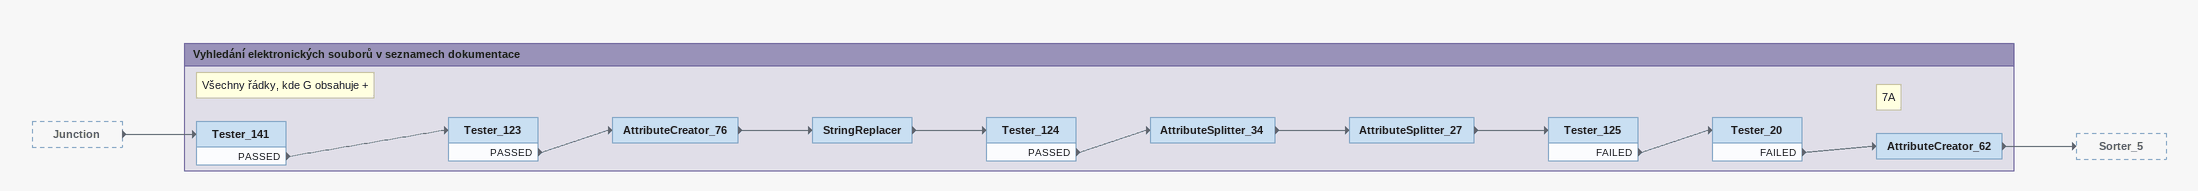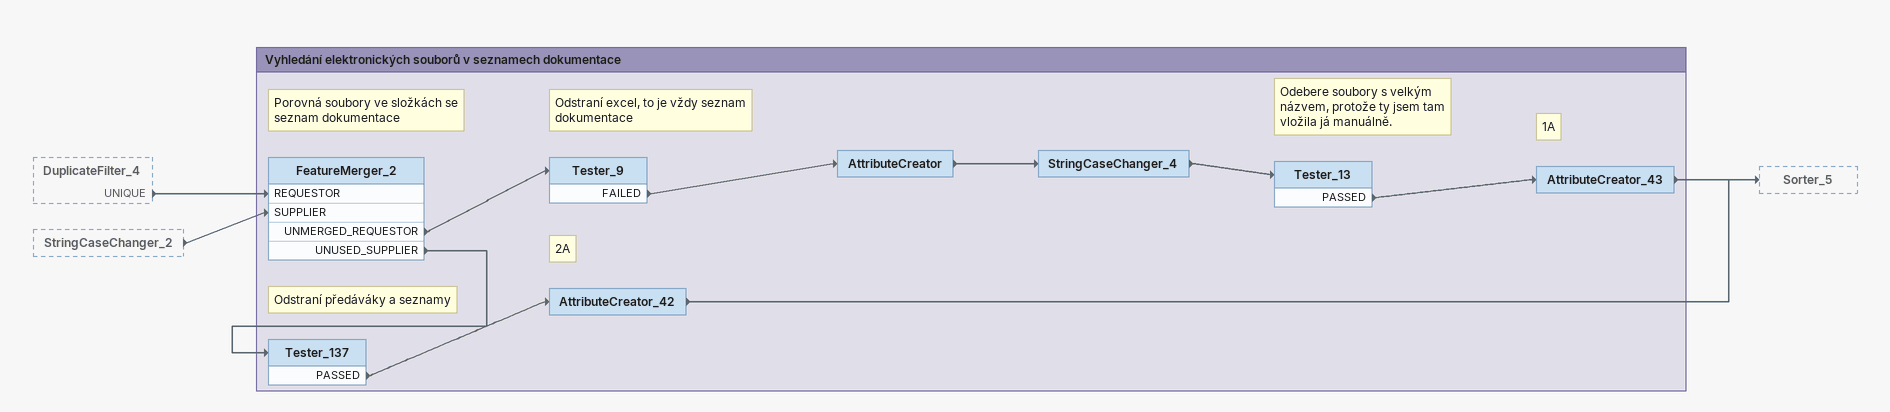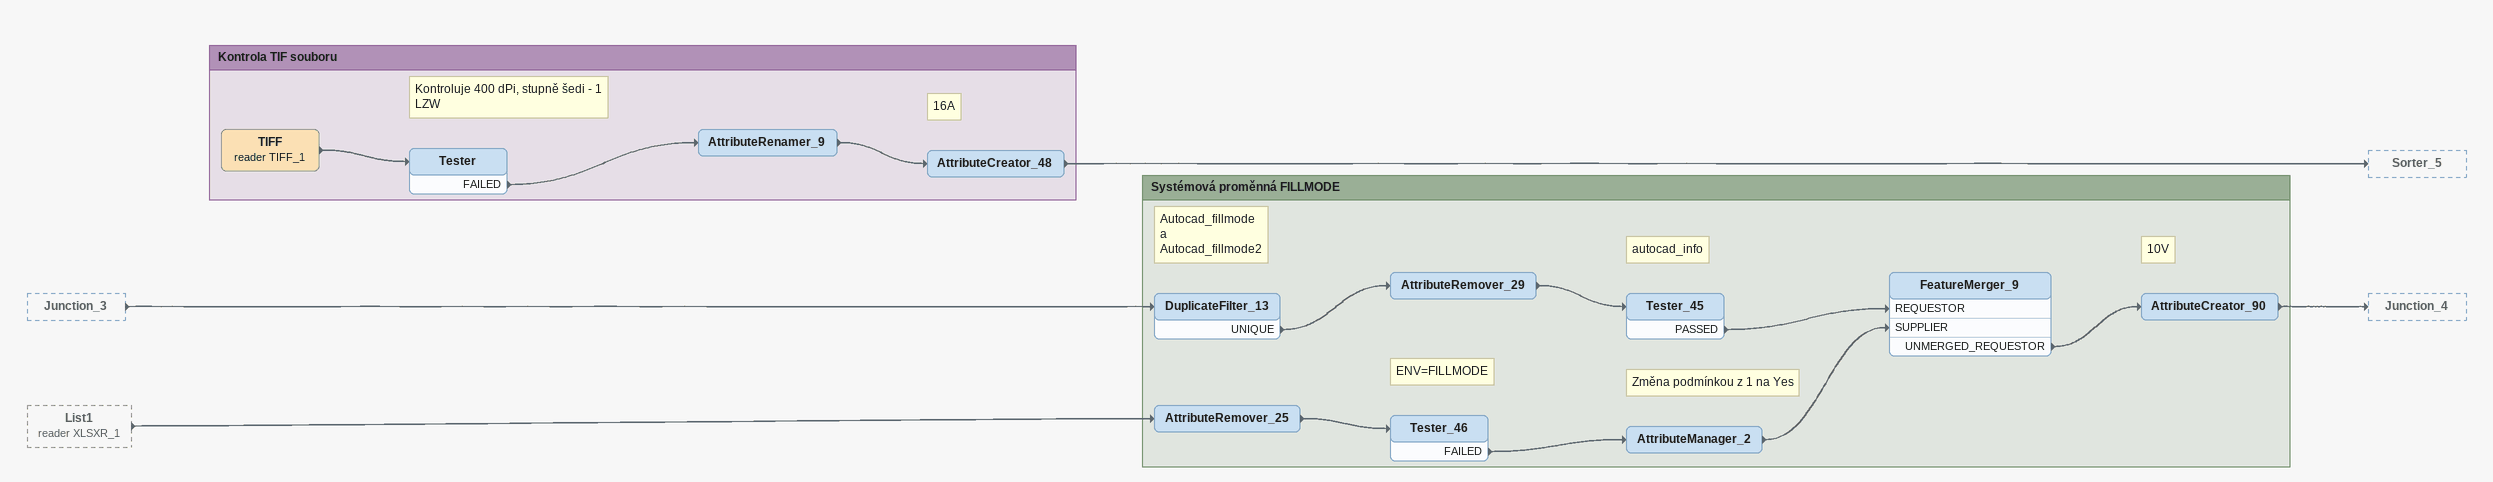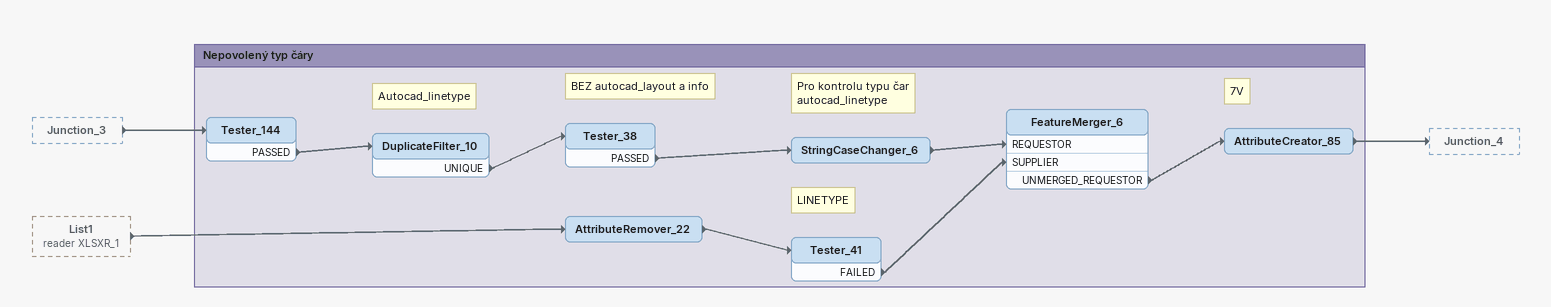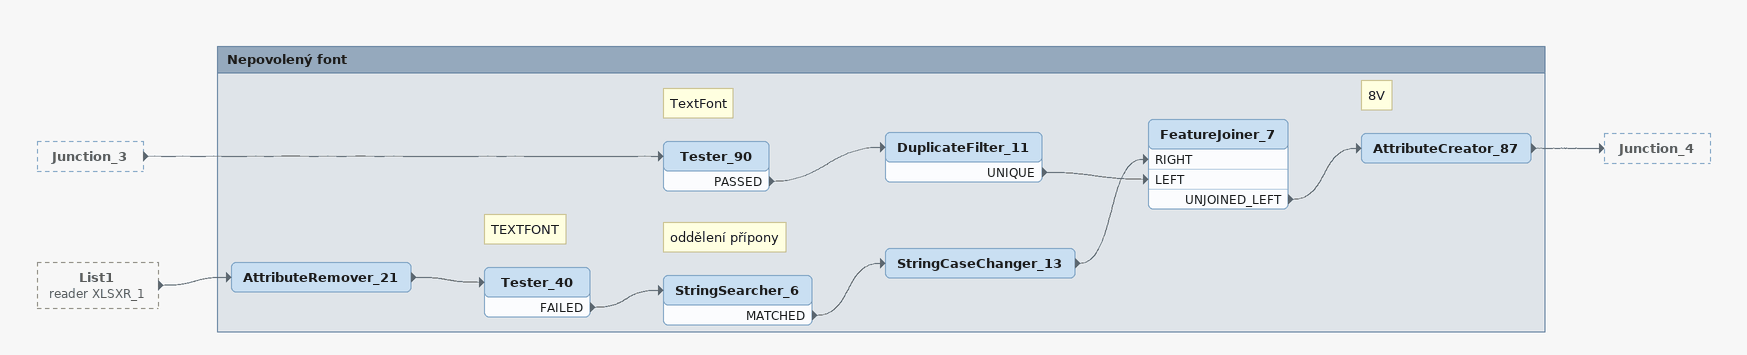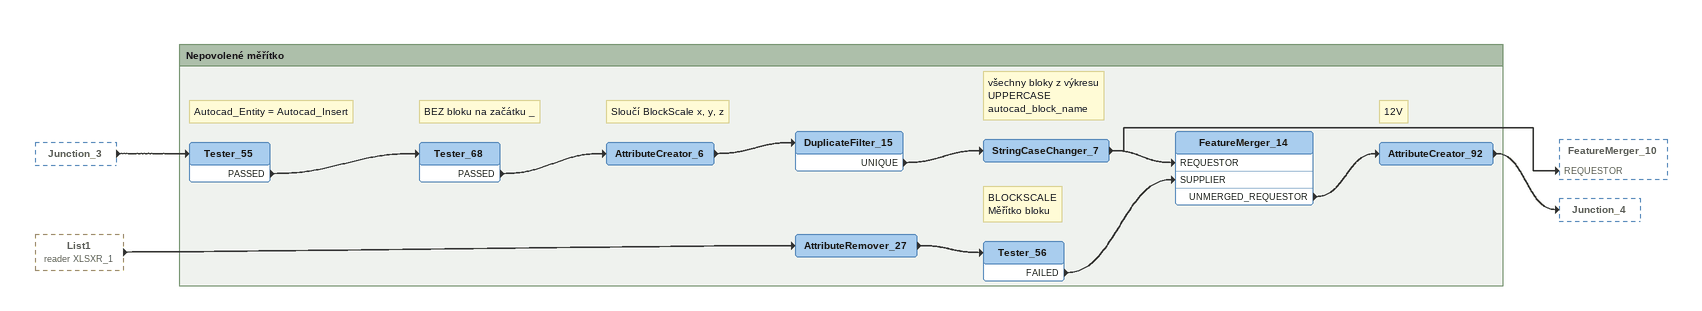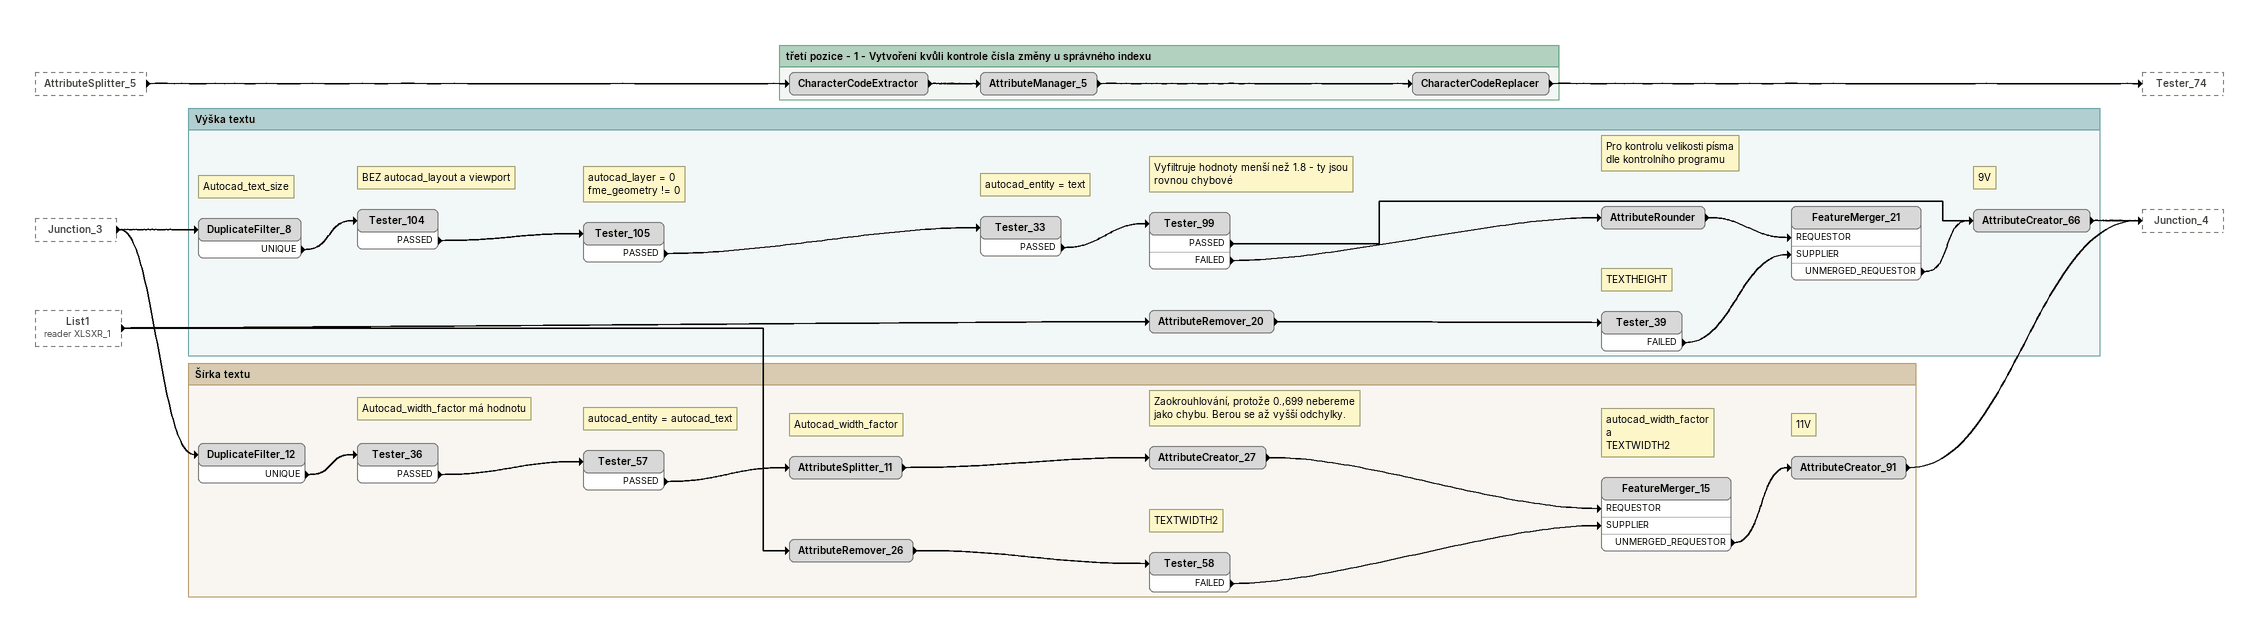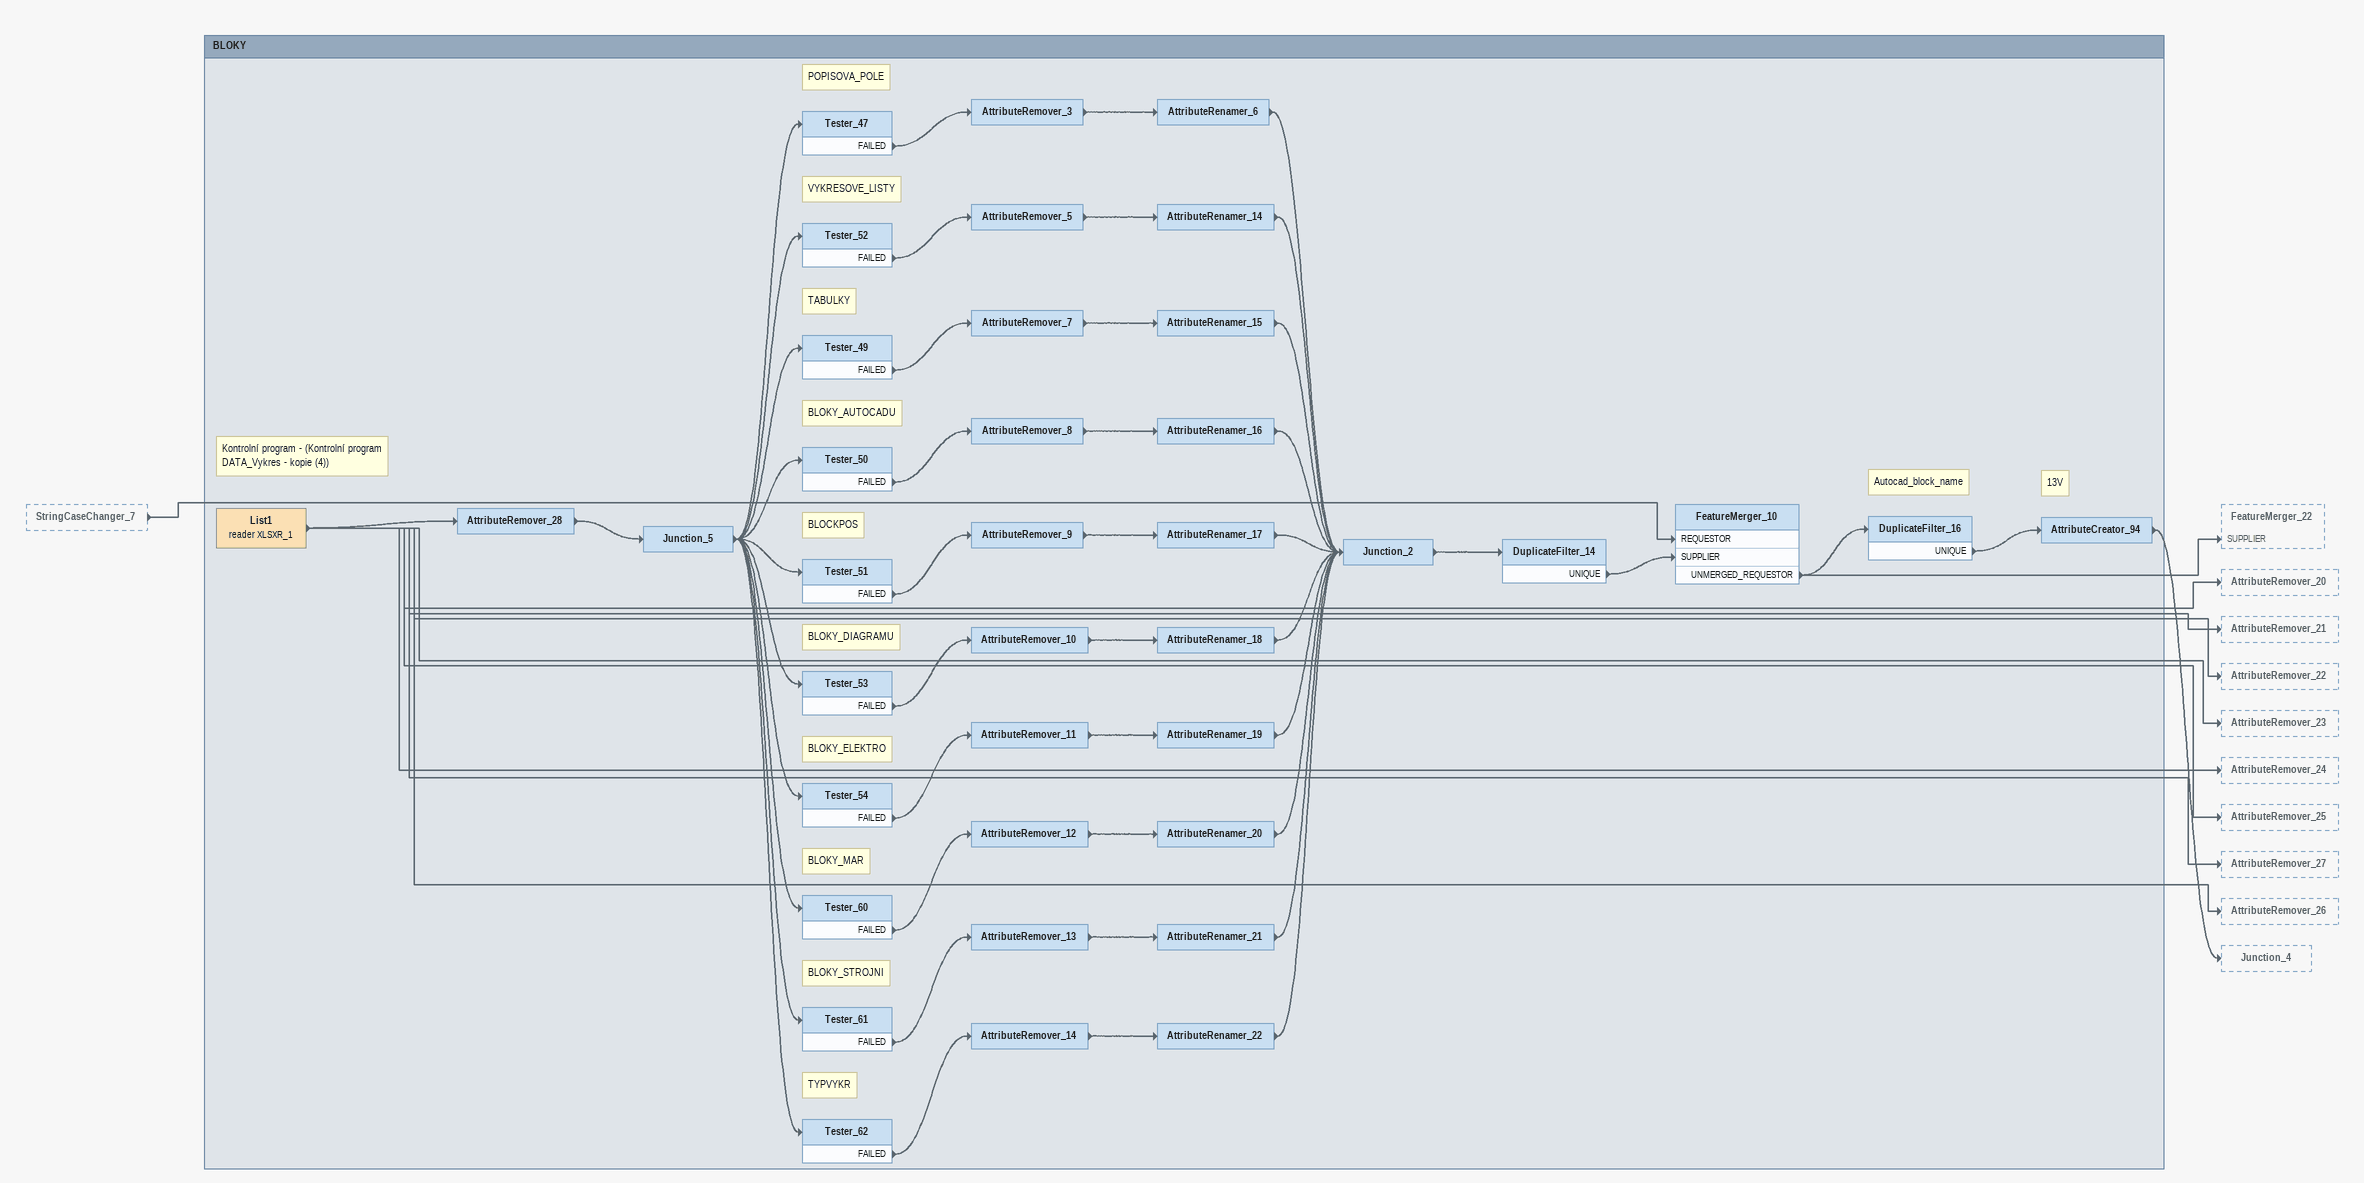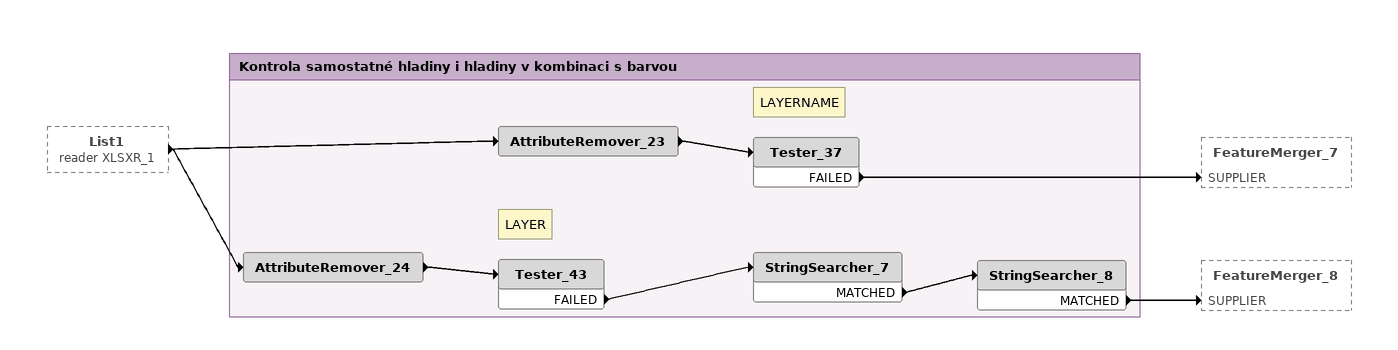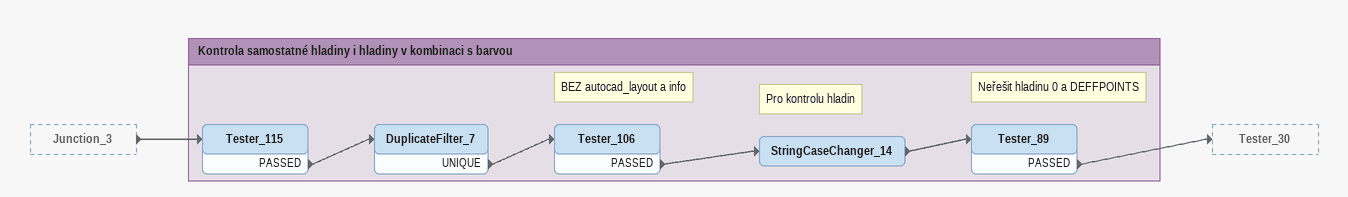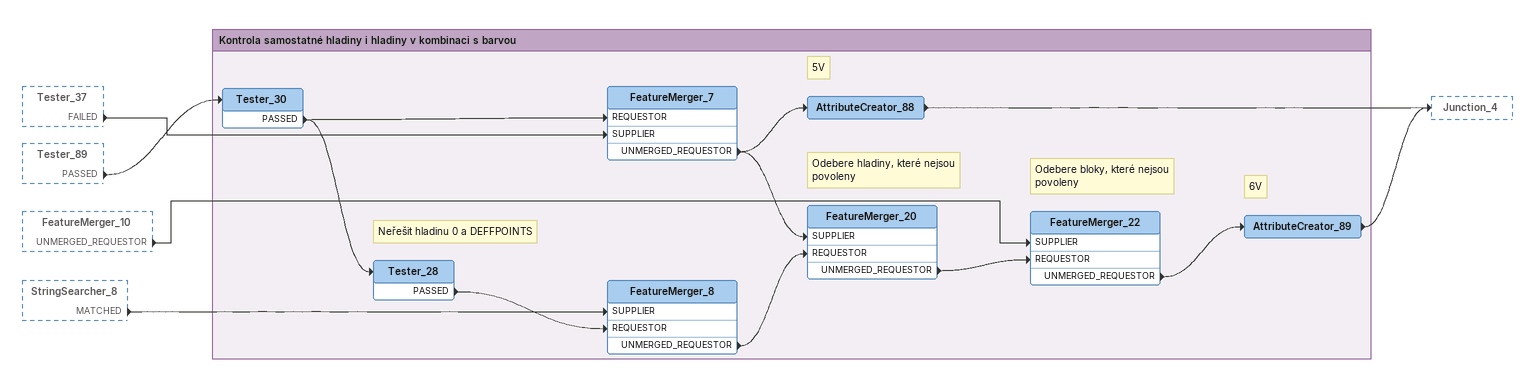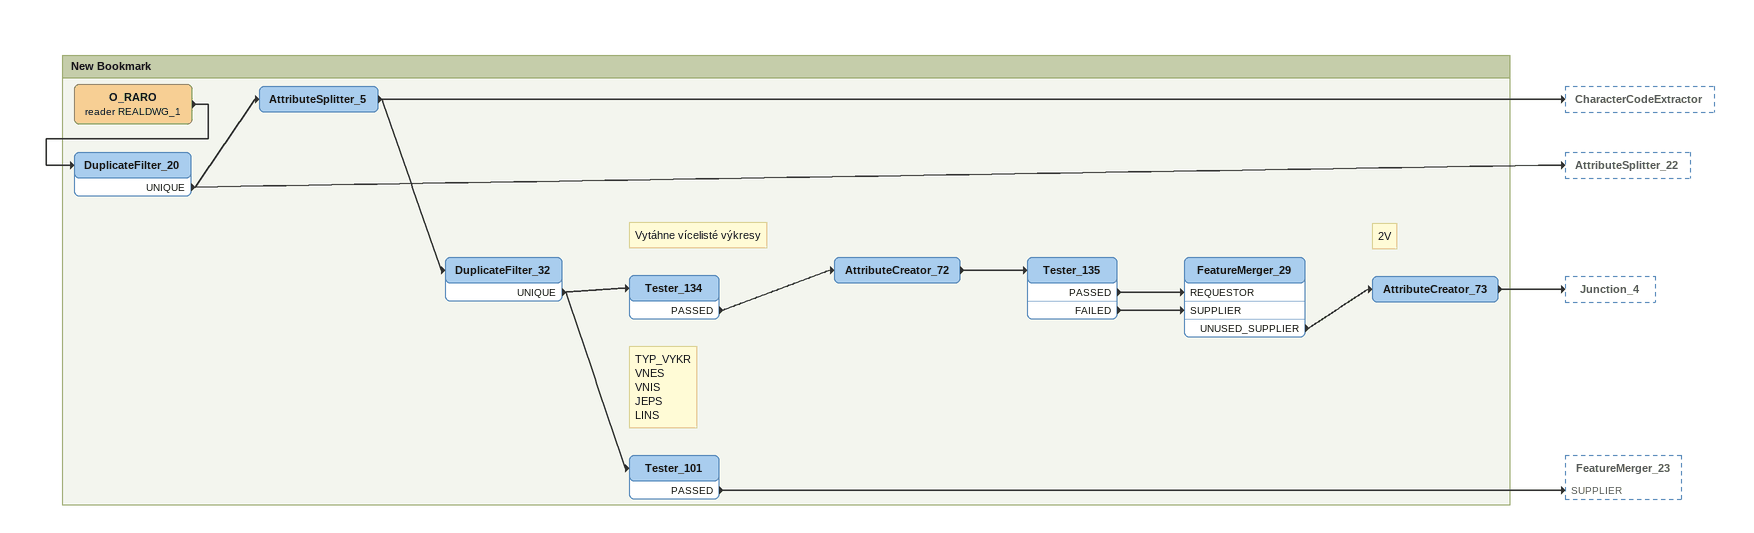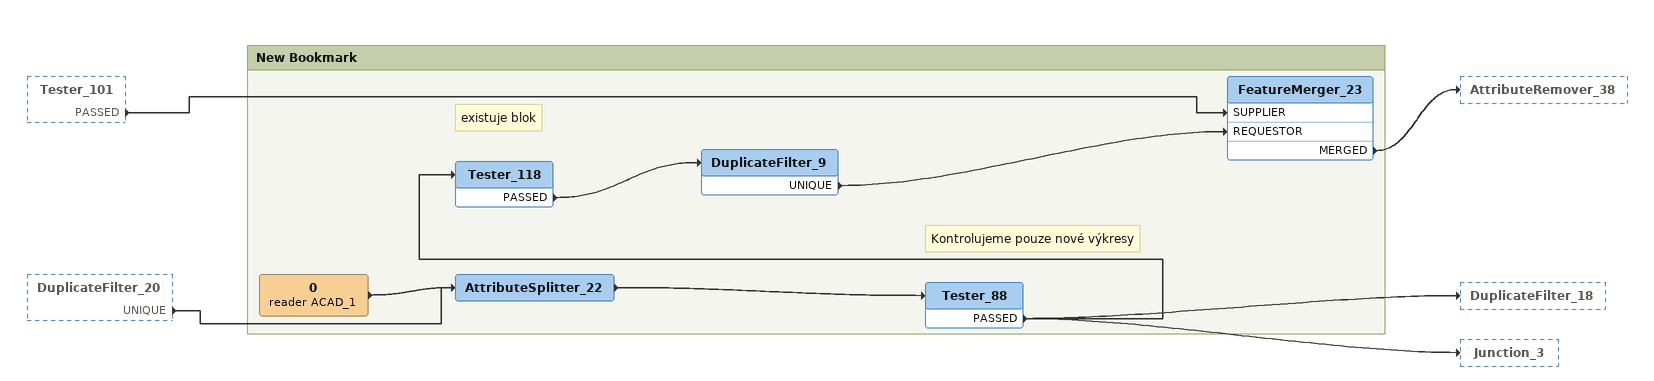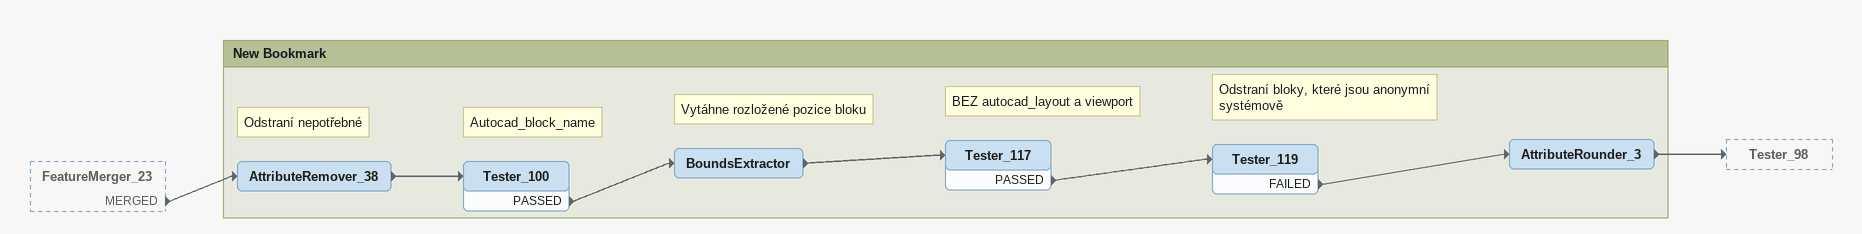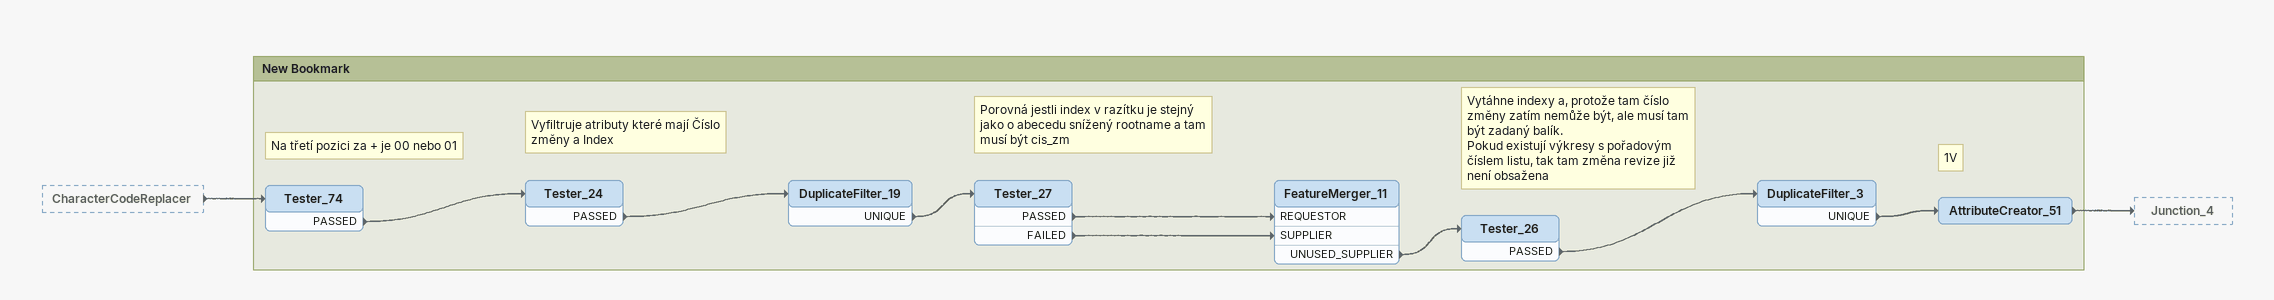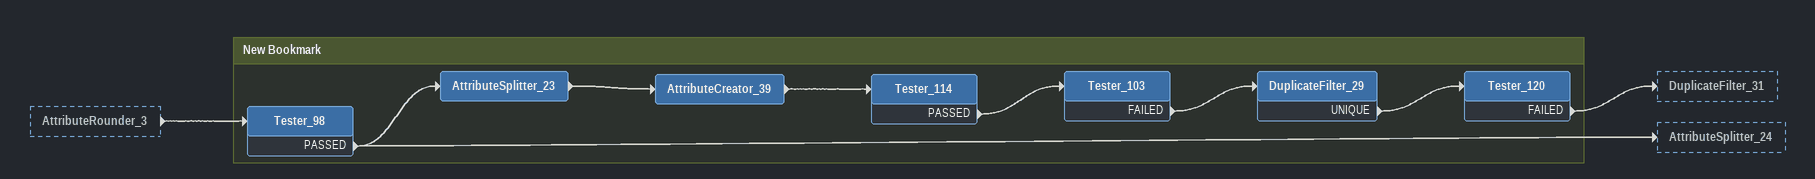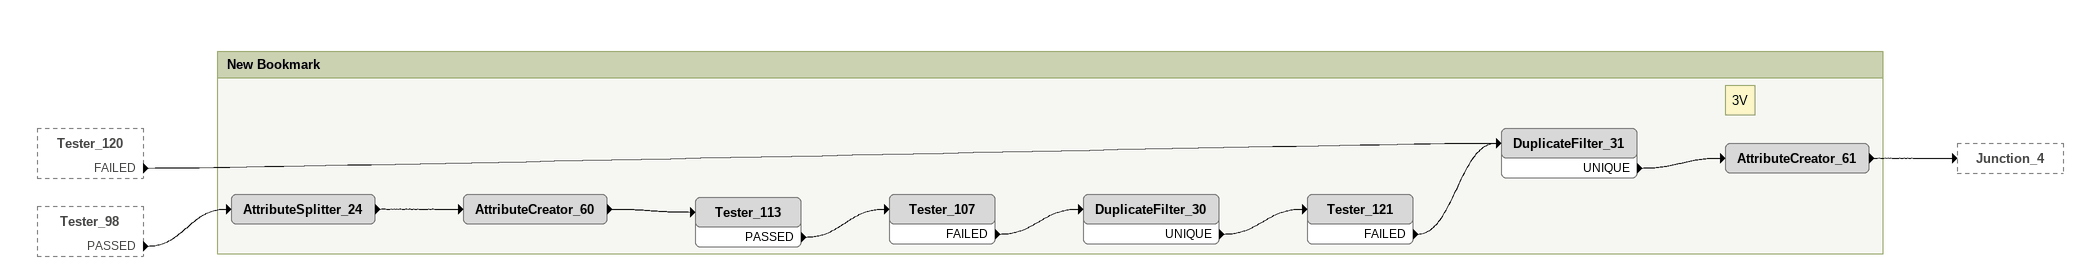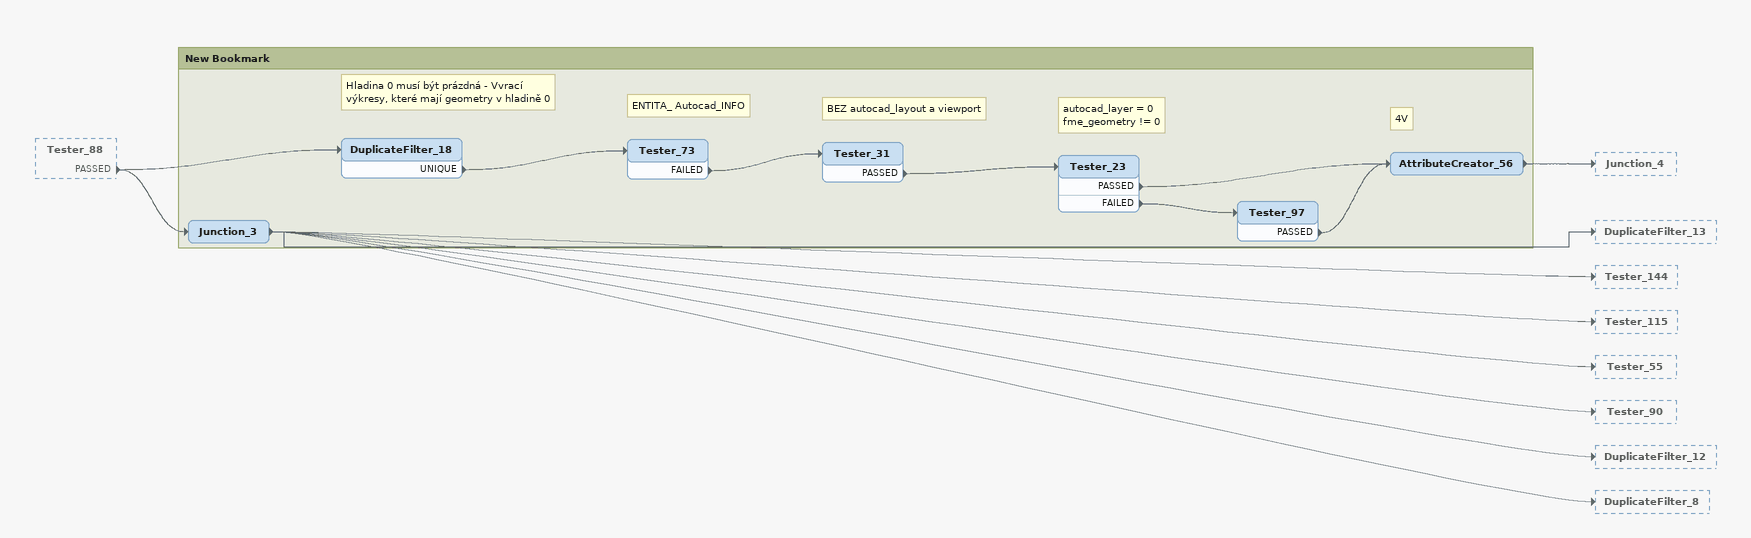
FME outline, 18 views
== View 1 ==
Junction [outside]
    -> Tester_141

Bookmark: Vyhledání elektronických souborů v seznamech dokumentace
Note: Všechny řádky, kde G obsahuje +
Tester_141
    PASSED -> Tester_123
Tester_123
    PASSED -> AttributeCreator_76
AttributeCreator_76
    -> StringReplacer
StringReplacer
    -> Tester_124
Tester_124
    PASSED -> AttributeSplitter_34
AttributeSplitter_34
    -> AttributeSplitter_27
AttributeSplitter_27
    -> Tester_125
Tester_125
    FAILED -> Tester_20
Tester_20
    FAILED -> AttributeCreator_62
Note: 7A
AttributeCreator_62
    -> Sorter_5

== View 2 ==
DuplicateFilter_4 [outside]
    UNIQUE -> FeatureMerger_2 [REQUESTOR]
StringCaseChanger_2 [outside]
    -> FeatureMerger_2 [SUPPLIER]

Bookmark: Vyhledání elektronických souborů v seznamech dokumentace
Note: Porovná soubory ve složkách se seznam dokumentace
FeatureMerger_2
    UNMERGED_REQUESTOR -> Tester_9
    UNUSED_SUPPLIER -> Tester_137
Note: Odstraní excel, to je vždy seznam dokumentace
Tester_9
    FAILED -> AttributeCreator
AttributeCreator
    -> StringCaseChanger_4
StringCaseChanger_4
    -> Tester_13
Note: Odebere soubory s velkým názvem, protože ty jsem tam vložila já manuálně.
Tester_13
    PASSED -> AttributeCreator_43
Note: 1A
AttributeCreator_43
    -> Sorter_5
Note: Odstraní předáváky a seznamy
Tester_137
    PASSED -> AttributeCreator_42
Note: 2A
AttributeCreator_42
    -> Sorter_5

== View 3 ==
Junction_3 [outside]
    -> DuplicateFilter_13
List1 (reader XLSXR_1) [outside]
    -> AttributeRemover_25

Bookmark: Kontrola TIF souboru
TIFF (reader TIFF_1)
    -> Tester
Note: Kontroluje 400 dPi, stupně šedi - 1 LZW
Tester
    FAILED -> AttributeRenamer_9
AttributeRenamer_9
    -> AttributeCreator_48
Note: 16A
AttributeCreator_48
    -> Sorter_5

Bookmark: Systémová proměnná FILLMODE
AttributeRemover_25
    -> Tester_46
Note: ENV=FILLMODE
Tester_46
    FAILED -> AttributeManager_2
Note: Změna podmínkou z 1 na Yes
AttributeManager_2
    -> FeatureMerger_9 [SUPPLIER]
Note: Autocad_fillmode / a / Autocad_fillmode2
DuplicateFilter_13
    UNIQUE -> AttributeRemover_29
AttributeRemover_29
    -> Tester_45
Note: autocad_info
Tester_45
    PASSED -> FeatureMerger_9 [REQUESTOR]
FeatureMerger_9
    UNMERGED_REQUESTOR -> AttributeCreator_90
Note: 10V
AttributeCreator_90
    -> Junction_4

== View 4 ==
Junction_3 [outside]
    -> Tester_144
List1 (reader XLSXR_1) [outside]
    -> AttributeRemover_22

Bookmark: Nepovolený typ čáry
AttributeRemover_22
    -> Tester_41
Note: LINETYPE
Tester_41
    FAILED -> FeatureMerger_6 [SUPPLIER]
Tester_144
    PASSED -> DuplicateFilter_10
Note: Autocad_linetype
DuplicateFilter_10
    UNIQUE -> Tester_38
Note: BEZ autocad_layout a info
Tester_38
    PASSED -> StringCaseChanger_6
Note: Pro kontrolu typu čar / autocad_linetype
StringCaseChanger_6
    -> FeatureMerger_6 [REQUESTOR]
FeatureMerger_6
    UNMERGED_REQUESTOR -> AttributeCreator_85
Note: 7V
AttributeCreator_85
    -> Junction_4

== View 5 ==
Junction_3 [outside]
    -> Tester_90
List1 (reader XLSXR_1) [outside]
    -> AttributeRemover_21

Bookmark: Nepovolený font
AttributeRemover_21
    -> Tester_40
Note: TEXTFONT
Tester_40
    FAILED -> StringSearcher_6
Note: oddělení přípony
StringSearcher_6
    MATCHED -> StringCaseChanger_13
StringCaseChanger_13
    -> FeatureJoiner_7 [RIGHT]
Note: TextFont
Tester_90
    PASSED -> DuplicateFilter_11
DuplicateFilter_11
    UNIQUE -> FeatureJoiner_7 [LEFT]
FeatureJoiner_7
    UNJOINED_LEFT -> AttributeCreator_87
Note: 8V
AttributeCreator_87
    -> Junction_4

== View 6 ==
Junction_3 [outside]
    -> Tester_55
List1 (reader XLSXR_1) [outside]
    -> AttributeRemover_27

Bookmark: Nepovolené měřítko
AttributeRemover_27
    -> Tester_56
Note: BLOCKSCALE / Měřítko bloku
Tester_56
    FAILED -> FeatureMerger_14 [SUPPLIER]
Note: Autocad_Entity = Autocad_Insert
Tester_55
    PASSED -> Tester_68
Note: BEZ bloku na začátku _
Tester_68
    PASSED -> AttributeCreator_6
Note: Sloučí BlockScale x, y, z
AttributeCreator_6
    -> DuplicateFilter_15
DuplicateFilter_15
    UNIQUE -> StringCaseChanger_7
Note: všechny bloky z výkresu / UPPERCASE / autocad_block_name
StringCaseChanger_7
    -> FeatureMerger_10 [REQUESTOR]
    -> FeatureMerger_14 [REQUESTOR]
FeatureMerger_14
    UNMERGED_REQUESTOR -> AttributeCreator_92
Note: 12V
AttributeCreator_92
    -> Junction_4

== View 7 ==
AttributeSplitter_5 [outside]
    -> CharacterCodeExtractor
Junction_3 [outside]
    -> DuplicateFilter_12
    -> DuplicateFilter_8
List1 (reader XLSXR_1) [outside]
    -> AttributeRemover_20
    -> AttributeRemover_26

Bookmark: třetí pozice - 1 - Vytvoření kvůli kontrole čísla změny u správného indexu
CharacterCodeExtractor
    -> AttributeManager_5
AttributeManager_5
    -> CharacterCodeReplacer
CharacterCodeReplacer
    -> Tester_74

Bookmark: Výška textu
AttributeRemover_20
    -> Tester_39
Note: TEXTHEIGHT
Tester_39
    FAILED -> FeatureMerger_21 [SUPPLIER]
Note: Autocad_text_size
DuplicateFilter_8
    UNIQUE -> Tester_104
Note: BEZ autocad_layout a viewport
Tester_104
    PASSED -> Tester_105
Note: autocad_layer = 0 / fme_geometry != 0
Tester_105
    PASSED -> Tester_33
Note: autocad_entity = text
Tester_33
    PASSED -> Tester_99
Note: Vyfiltruje hodnoty menší než 1.8 - ty jsou rovnou chybové
Tester_99
    PASSED -> AttributeCreator_66
    FAILED -> AttributeRounder
Note: Pro kontrolu velikosti písma / dle kontrolního programu
AttributeRounder
    -> FeatureMerger_21 [REQUESTOR]
FeatureMerger_21
    UNMERGED_REQUESTOR -> AttributeCreator_66
Note: 9V
AttributeCreator_66
    -> Junction_4

Bookmark: Šírka textu
AttributeRemover_26
    -> Tester_58
Note: TEXTWIDTH2
Tester_58
    FAILED -> FeatureMerger_15 [SUPPLIER]
DuplicateFilter_12
    UNIQUE -> Tester_36
Note: Autocad_width_factor má hodnotu
Tester_36
    PASSED -> Tester_57
Note: autocad_entity = autocad_text
Tester_57
    PASSED -> AttributeSplitter_11
Note: Autocad_width_factor
AttributeSplitter_11
    -> AttributeCreator_27
Note: Zaokrouhlování, protože 0.,699 nebereme jako chybu. Berou se až vyšší odchylky.
AttributeCreator_27
    -> FeatureMerger_15 [REQUESTOR]
Note: autocad_width_factor / a / TEXTWIDTH2
FeatureMerger_15
    UNMERGED_REQUESTOR -> AttributeCreator_91
Note: 11V
AttributeCreator_91
    -> Junction_4

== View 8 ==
StringCaseChanger_7 [outside]
    -> FeatureMerger_10 [REQUESTOR]

Bookmark: BLOKY
Note: Kontrolní program - (Kontrolní program DATA_Vykres - kopie (4))
List1 (reader XLSXR_1)
    -> AttributeRemover_20
    -> AttributeRemover_21
    -> AttributeRemover_22
    -> AttributeRemover_23
    -> AttributeRemover_24
    -> AttributeRemover_25
    -> AttributeRemover_27
    -> AttributeRemover_26
    -> AttributeRemover_28
AttributeRemover_28
    -> Junction_5
Junction_5
    -> Tester_47
    -> Tester_52
    -> Tester_49
    -> Tester_50
    -> Tester_53
    -> Tester_60
    -> Tester_61
    -> Tester_54
    -> Tester_51
    -> Tester_62
Note: POPISOVA_POLE
Tester_47
    FAILED -> AttributeRemover_3
AttributeRemover_3
    -> AttributeRenamer_6
AttributeRenamer_6
    -> Junction_2
Note: VYKRESOVE_LISTY
Tester_52
    FAILED -> AttributeRemover_5
AttributeRemover_5
    -> AttributeRenamer_14
AttributeRenamer_14
    -> Junction_2
Note: TABULKY
Tester_49
    FAILED -> AttributeRemover_7
AttributeRemover_7
    -> AttributeRenamer_15
AttributeRenamer_15
    -> Junction_2
Note: BLOKY_AUTOCADU
Tester_50
    FAILED -> AttributeRemover_8
AttributeRemover_8
    -> AttributeRenamer_16
AttributeRenamer_16
    -> Junction_2
Note: BLOCKPOS
Tester_51
    FAILED -> AttributeRemover_9
AttributeRemover_9
    -> AttributeRenamer_17
AttributeRenamer_17
    -> Junction_2
Note: BLOKY_DIAGRAMU
Tester_53
    FAILED -> AttributeRemover_10
AttributeRemover_10
    -> AttributeRenamer_18
AttributeRenamer_18
    -> Junction_2
Note: BLOKY_ELEKTRO
Tester_54
    FAILED -> AttributeRemover_11
AttributeRemover_11
    -> AttributeRenamer_19
AttributeRenamer_19
    -> Junction_2
Note: BLOKY_MAR
Tester_60
    FAILED -> AttributeRemover_12
AttributeRemover_12
    -> AttributeRenamer_20
AttributeRenamer_20
    -> Junction_2
Note: BLOKY_STROJNI
Tester_61
    FAILED -> AttributeRemover_13
AttributeRemover_13
    -> AttributeRenamer_21
AttributeRenamer_21
    -> Junction_2
Note: TYPVYKR
Tester_62
    FAILED -> AttributeRemover_14
AttributeRemover_14
    -> AttributeRenamer_22
AttributeRenamer_22
    -> Junction_2
Junction_2
    -> DuplicateFilter_14
DuplicateFilter_14
    UNIQUE -> FeatureMerger_10 [SUPPLIER]
FeatureMerger_10
    UNMERGED_REQUESTOR -> DuplicateFilter_16
    UNMERGED_REQUESTOR -> FeatureMerger_22 [SUPPLIER]
Note: Autocad_block_name
DuplicateFilter_16
    UNIQUE -> AttributeCreator_94
Note: 13V
AttributeCreator_94
    -> Junction_4

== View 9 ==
List1 (reader XLSXR_1) [outside]
    -> AttributeRemover_23
    -> AttributeRemover_24

Bookmark: Kontrola samostatné hladiny i hladiny v kombinaci s barvou
AttributeRemover_23
    -> Tester_37
Note: LAYERNAME
Tester_37
    FAILED -> FeatureMerger_7 [SUPPLIER]
AttributeRemover_24
    -> Tester_43
Note: LAYER
Tester_43
    FAILED -> StringSearcher_7
StringSearcher_7
    MATCHED -> StringSearcher_8
StringSearcher_8
    MATCHED -> FeatureMerger_8 [SUPPLIER]

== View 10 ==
Junction_3 [outside]
    -> Tester_115

Bookmark: Kontrola samostatné hladiny i hladiny v kombinaci s barvou
Tester_115
    PASSED -> DuplicateFilter_7
DuplicateFilter_7
    UNIQUE -> Tester_106
Note: BEZ autocad_layout a info
Tester_106
    PASSED -> StringCaseChanger_14
Note: Pro kontrolu hladin
StringCaseChanger_14
    -> Tester_89
Note: Neřešit hladinu 0 a DEFFPOINTS
Tester_89
    PASSED -> Tester_30

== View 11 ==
Tester_37 [outside]
    FAILED -> FeatureMerger_7 [SUPPLIER]
Tester_89 [outside]
    PASSED -> Tester_30
FeatureMerger_10 [outside]
    UNMERGED_REQUESTOR -> FeatureMerger_22 [SUPPLIER]
StringSearcher_8 [outside]
    MATCHED -> FeatureMerger_8 [SUPPLIER]

Bookmark: Kontrola samostatné hladiny i hladiny v kombinaci s barvou
Tester_30
    PASSED -> Tester_28
    PASSED -> FeatureMerger_7 [REQUESTOR]
FeatureMerger_7
    UNMERGED_REQUESTOR -> FeatureMerger_20 [SUPPLIER]
    UNMERGED_REQUESTOR -> AttributeCreator_88
Note: 5V
AttributeCreator_88
    -> Junction_4
Note: Neřešit hladinu 0 a DEFFPOINTS
Tester_28
    PASSED -> FeatureMerger_8 [REQUESTOR]
FeatureMerger_8
    UNMERGED_REQUESTOR -> FeatureMerger_20 [REQUESTOR]
Note: Odebere hladiny, které nejsou povoleny
FeatureMerger_20
    UNMERGED_REQUESTOR -> FeatureMerger_22 [REQUESTOR]
Note: Odebere bloky, které nejsou povoleny
FeatureMerger_22
    UNMERGED_REQUESTOR -> AttributeCreator_89
Note: 6V
AttributeCreator_89
    -> Junction_4

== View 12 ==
Bookmark: New Bookmark
O_RARO (reader REALDWG_1)
    -> DuplicateFilter_20
DuplicateFilter_20
    UNIQUE -> AttributeSplitter_5
    UNIQUE -> AttributeSplitter_22
AttributeSplitter_5
    -> CharacterCodeExtractor
    -> DuplicateFilter_32
DuplicateFilter_32
    UNIQUE -> Tester_134
    UNIQUE -> Tester_101
Note: Vytáhne vícelisté výkresy
Tester_134
    PASSED -> AttributeCreator_72
AttributeCreator_72
    -> Tester_135
Tester_135
    PASSED -> FeatureMerger_29 [REQUESTOR]
    FAILED -> FeatureMerger_29 [SUPPLIER]
FeatureMerger_29
    UNUSED_SUPPLIER -> AttributeCreator_73
Note: 2V
AttributeCreator_73
    -> Junction_4
Note: TYP_VYKR / VNES / VNIS / JEPS / LINS
Tester_101
    PASSED -> FeatureMerger_23 [SUPPLIER]

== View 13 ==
Tester_101 [outside]
    PASSED -> FeatureMerger_23 [SUPPLIER]
DuplicateFilter_20 [outside]
    UNIQUE -> AttributeSplitter_22

Bookmark: New Bookmark
0 (reader ACAD_1)
    -> AttributeSplitter_22
AttributeSplitter_22
    -> Tester_88
Note: Kontrolujeme pouze nové výkresy
Tester_88
    PASSED -> DuplicateFilter_18
    PASSED -> Tester_118
    PASSED -> Junction_3
Note: existuje blok
Tester_118
    PASSED -> DuplicateFilter_9
DuplicateFilter_9
    UNIQUE -> FeatureMerger_23 [REQUESTOR]
FeatureMerger_23
    MERGED -> AttributeRemover_38

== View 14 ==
FeatureMerger_23 [outside]
    MERGED -> AttributeRemover_38

Bookmark: New Bookmark
Note: Odstraní nepotřebné
AttributeRemover_38
    -> Tester_100
Note: Autocad_block_name
Tester_100
    PASSED -> BoundsExtractor
Note: Vytáhne rozložené pozice bloku
BoundsExtractor
    -> Tester_117
Note: BEZ autocad_layout a viewport
Tester_117
    PASSED -> Tester_119
Note: Odstraní bloky, které jsou anonymní systémově
Tester_119
    FAILED -> AttributeRounder_3
AttributeRounder_3
    -> Tester_98

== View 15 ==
CharacterCodeReplacer [outside]
    -> Tester_74

Bookmark: New Bookmark
Note: Na třetí pozici za + je 00 nebo 01
Tester_74
    PASSED -> Tester_24
Note: Vyfiltruje atributy které mají Číslo změny a Index
Tester_24
    PASSED -> DuplicateFilter_19
DuplicateFilter_19
    UNIQUE -> Tester_27
Note: Porovná jestli index v razítku je stejný jako o abecedu snížený rootname a tam musí být cis_zm
Tester_27
    PASSED -> FeatureMerger_11 [REQUESTOR]
    FAILED -> FeatureMerger_11 [SUPPLIER]
FeatureMerger_11
    UNUSED_SUPPLIER -> Tester_26
Note: Vytáhne indexy a, protože tam číslo změny zatím nemůže být, ale musí tam být zadaný balík. / Pokud existují výkresy s pořadovým číslem listu, tak tam změna revize již není obsažena
Tester_26
    PASSED -> DuplicateFilter_3
DuplicateFilter_3
    UNIQUE -> AttributeCreator_51
Note: 1V
AttributeCreator_51
    -> Junction_4

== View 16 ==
AttributeRounder_3 [outside]
    -> Tester_98

Bookmark: New Bookmark
Tester_98
    PASSED -> AttributeSplitter_23
    PASSED -> AttributeSplitter_24
AttributeSplitter_23
    -> AttributeCreator_39
AttributeCreator_39
    -> Tester_114
Tester_114
    PASSED -> Tester_103
Tester_103
    FAILED -> DuplicateFilter_29
DuplicateFilter_29
    UNIQUE -> Tester_120
Tester_120
    FAILED -> DuplicateFilter_31

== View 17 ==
Tester_120 [outside]
    FAILED -> DuplicateFilter_31
Tester_98 [outside]
    PASSED -> AttributeSplitter_24

Bookmark: New Bookmark
AttributeSplitter_24
    -> AttributeCreator_60
AttributeCreator_60
    -> Tester_113
Tester_113
    PASSED -> Tester_107
Tester_107
    FAILED -> DuplicateFilter_30
DuplicateFilter_30
    UNIQUE -> Tester_121
Tester_121
    FAILED -> DuplicateFilter_31
DuplicateFilter_31
    UNIQUE -> AttributeCreator_61
Note: 3V
AttributeCreator_61
    -> Junction_4

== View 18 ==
Tester_88 [outside]
    PASSED -> DuplicateFilter_18
    PASSED -> Junction_3

Bookmark: New Bookmark
Note: Hladina 0 musí být prázdná - Vvrací výkresy, které mají geometry v hladině 0
DuplicateFilter_18
    UNIQUE -> Tester_73
Note: ENTITA_ Autocad_INFO
Tester_73
    FAILED -> Tester_31
Note: BEZ autocad_layout a viewport
Tester_31
    PASSED -> Tester_23
Note: autocad_layer = 0 / fme_geometry != 0
Tester_23
    PASSED -> AttributeCreator_56
    FAILED -> Tester_97
Tester_97
    PASSED -> AttributeCreator_56
Note: 4V
AttributeCreator_56
    -> Junction_4
Junction_3
    -> DuplicateFilter_13
    -> Tester_144
    -> Tester_115
    -> Tester_55
    -> Tester_90
    -> DuplicateFilter_12
    -> DuplicateFilter_8
